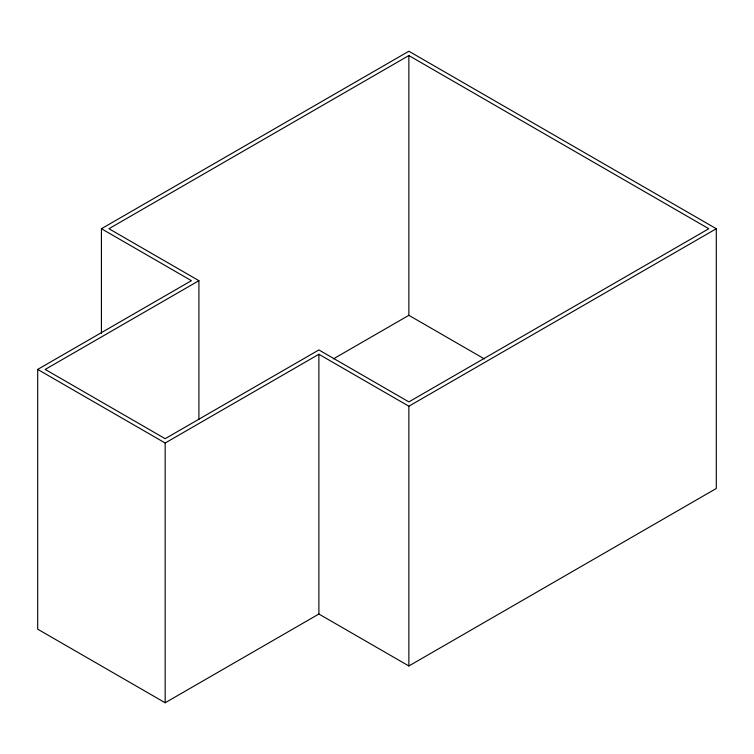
<?xml version="1.0" encoding="UTF-8"?>
<svg xmlns="http://www.w3.org/2000/svg" width="754" height="754" viewBox="0 0 754 754"><rect width="100%" height="100%" fill="white"/><g stroke="black" fill="none" stroke-linecap="round" stroke-linejoin="round"><path stroke-width="1.13" d="M101.432 228.726L408.866 51.234L716.3 228.726L716.3 488.479L408.866 665.971L318.885 614.02L165.173 702.766L37.7 629.175L37.7 369.422L191.412 280.677L101.432 228.726L101.432 333.334M198.915 280.677L45.202 369.422L165.173 438.687L318.885 349.941L408.866 401.891L708.798 228.726L408.866 55.56L108.934 228.726L198.915 280.677L198.915 419.365M37.7 369.422L165.173 443.013L318.885 354.267L408.866 406.218L716.3 228.726M333.372 358.895L408.866 315.313L484.36 358.895M408.866 55.56L408.866 315.313M408.866 406.218L408.866 665.971M318.885 354.267L318.885 614.02M165.173 443.013L165.173 702.766"/></g></svg>
